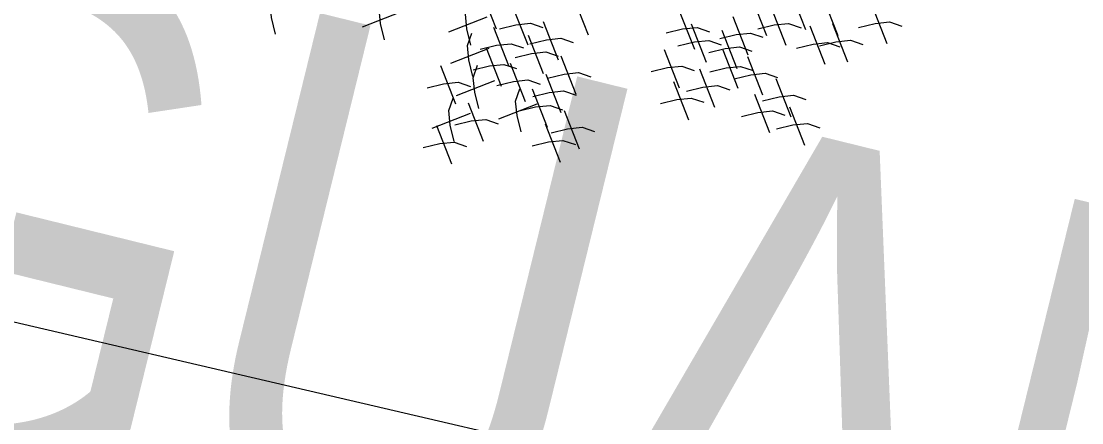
# Model space of a CAD drawing. Header units: millimetres. Extents: x 474016 to 477875, y 2288607 to 2292200.
# Drawn here: x 474178.76 to 474190.72, y 2289187.88 to 2289192.4 of the extents above; entities that cross this region are included whole.
import ezdxf
from ezdxf.enums import TextEntityAlignment as Align

# ---------------------------------------------------------------- set-up
doc = ezdxf.new("R2010")
doc.units = ezdxf.units.MM
doc.header["$LTSCALE"] = 50
for name, color, linetype, lineweight in [('BANQUETA', 251, 'Continuous', 5), ('EXT', 3, 'Continuous', 5), ('vialidad', 5, 'Continuous', 13)]:
    doc.layers.add(name, color=color, linetype=linetype, lineweight=lineweight)
doc.styles.get("Standard").update_dxf_attribs({"font": 'arial.ttf'})

# ---------------------------------------------------------------- blocks, each defined once
blk = doc.blocks.new('Plarbol-031')
for points in [[(2.3752, -0.420525), (2.59755, -0.573625)], [(2.385375, -0.588875), (2.4597, -0.506925), (2.53275, -0.44595), (2.615975, -0.4237)], [(2.079175, -0.55585), (2.301525, -0.708925)], [(1.88225, -0.6416), (2.1046, -0.7947)], [(2.230375, -0.663825), (2.4527, -0.816925)], [(2.240525, -0.832175), (2.31485, -0.750225), (2.387925, -0.68925), (2.471125, -0.667)], [(2.11475, -0.7604), (2.3371, -0.913475)], [(2.124925, -0.928725), (2.19925, -0.846775), (2.2723, -0.7858), (2.355525, -0.763575)], [(1.693575, -0.8182), (1.915925, -0.9713)], [(1.83335, -0.79915), (2.055675, -0.952225)], [(1.8435, -0.967475), (1.917825, -0.885525), (1.990875, -0.82455), (2.0741, -0.802325)], [(1.661825, -0.990975), (1.88415, -1.144075)], [(1.671975, -1.159325), (1.7463, -1.077375), (1.819375, -1.0164), (1.902575, -0.99415)], [(1.652925, -1.1066), (1.875275, -1.2597)], [(1.6631, -1.27495), (1.737425, -1.193), (1.810475, -1.132), (1.8937, -1.109775)], [(1.351175, -1.157425), (1.573525, -1.310525)], [(1.36135, -1.32575), (1.435675, -1.243825), (1.508725, -1.182825), (1.59195, -1.1606)], [(1.8886, -1.155525), (2.11095, -1.3086)], [(1.898775, -1.32385), (1.9731, -1.2419), (2.04615, -1.180925), (2.129375, -1.1587)], [(2.12365, -1.1714), (2.345975, -1.3245)], [(2.133825, -1.339725), (2.20815, -1.2578), (2.2812, -1.1968), (2.3644, -1.174575)], [(1.46235, -1.1841), (1.6847, -1.3372)], [(1.472525, -1.35245), (1.54685, -1.2705), (1.6199, -1.2095), (1.703125, -1.187275)], [(1.730425, -1.20825), (1.952775, -1.361325)], [(1.7406, -1.376575), (1.814925, -1.294625), (1.887975, -1.23365), (1.9712, -1.211425)], [(2.30215, -1.273025), (2.5245, -1.426125)], [(2.312325, -1.441375), (2.38665, -1.359425), (2.4597, -1.29845), (2.542925, -1.2762)], [(2.066475, -1.334025), (2.288825, -1.487125)], [(2.07665, -1.50235), (2.150975, -1.420425), (2.224025, -1.359425), (2.307225, -1.3372)], [(1.410275, -1.422325), (1.6326, -1.575425)], [(1.420425, -1.59065), (1.49475, -1.508725), (1.5678, -1.447725), (1.651025, -1.4255)], [(1.674525, -1.398175), (1.896875, -1.551275)], [(1.6847, -1.566525), (1.759025, -1.484575), (1.832075, -1.4236), (1.9153, -1.40135)], [(0.7223, -1.469975), (0.944625, -1.62305)], [(1.5786, -1.56145), (1.80095, -1.714525)], [(1.588775, -1.729775), (1.6631, -1.647825), (1.73615, -1.58685), (1.819375, -1.564625)], [(0.6505, -1.7158), (0.87285, -1.8689)], [(0.660675, -1.88415), (0.735, -1.8022), (0.80805, -1.741225), (0.891275, -1.718975)], [(0.200125, -1.77425), (0.42245, -1.92735)], [(0.4307, -1.7463), (0.65305, -1.8994)], [(0.440875, -1.91465), (0.5152, -1.8327), (0.58825, -1.7717), (0.671475, -1.749475)], [(0.620025, -1.84475), (0.84235, -1.99785)], [(0.630175, -2.0131), (0.7045, -1.93115), (0.77755, -1.870175), (0.860775, -1.847925)], [(0.87285, -1.837775), (1.095175, -1.990875)], [(0.883, -2.006125), (0.957325, -1.924175), (1.030375, -1.863175), (1.1136, -1.84095)], [(0.17725, -2.11855), (0.33035, -1.896225)], [(0.345575, -2.1084), (0.26365, -2.034075), (0.20265, -1.961), (0.180425, -1.8778)], [(0.40085, -1.927975), (0.6232, -2.081075)], [(0.411025, -2.096325), (0.48535, -2.014375), (0.5584, -1.9534), (0.6416, -1.93115)], [(0.8595, -1.9915), (1.08185, -2.1446)], [(0.869675, -2.15985), (0.944, -2.0779), (1.01705, -2.016925), (1.10025, -1.994675)], [(0.3024, -2.281175), (0.455475, -2.05885)], [(0.470725, -2.271025), (0.388775, -2.1967), (0.3278, -2.123625), (0.305575, -2.040425)], [(0.4377, -2.066475), (0.660025, -2.21955)], [(0.44785, -2.2348), (0.522175, -2.15285), (0.59525, -2.091875), (0.67845, -2.06965)], [(0.62445, -2.063275), (0.8468, -2.216375)], [(0.634625, -2.231625), (0.70895, -2.149675), (0.782, -2.0887), (0.865225, -2.066475)], [(0.839175, -2.12045), (1.0615, -2.27355)], [(0.84935, -2.2888), (0.92365, -2.20685), (0.996725, -2.145875), (1.079925, -2.123625)], [(1.09265, -2.1211), (1.314975, -2.2742)], [(1.1028, -2.289425), (1.177125, -2.2075), (1.250175, -2.1465), (1.3334, -2.124275)], [(-0.3106, -2.40695), (-0.157525, -2.184625)], [(-0.142275, -2.3968), (-0.224225, -2.322475), (-0.2852, -2.249425), (-0.307425, -2.1662)], [(0.4523, -2.4349), (0.6054, -2.212575)], [(0.62065, -2.42475), (0.5387, -2.350425), (0.477725, -2.277375), (0.455475, -2.19415)], [(0.768025, -2.406325), (0.921125, -2.183975)], [(0.936375, -2.39615), (0.854425, -2.321825), (0.793425, -2.248775), (0.7712, -2.16555)], [(1.037375, -2.262125), (1.2597, -2.415225)], [(1.047525, -2.43045), (1.12185, -2.348525), (1.194925, -2.287525), (1.278125, -2.2653)], [(0.25475, -2.332), (0.477075, -2.4851)], [(0.2649, -2.50035), (0.339225, -2.4184), (0.412275, -2.3574), (0.4955, -2.335175)], [(0.54125, -2.432375), (0.763575, -2.585475)], [(0.4396, -2.702975), (0.5927, -2.48065)], [(0.60795, -2.692825), (0.526, -2.6185), (0.465, -2.54545), (0.442775, -2.462225)], [(0.5514, -2.6007), (0.625725, -2.51875), (0.698775, -2.457775), (0.782, -2.43555)], [(-0.75655, -2.765875), (-0.8385, -2.69155), (-0.899475, -2.6185), (-0.921725, -2.535275)], [(0.45295, -2.671225), (0.675275, -2.824325)], [(0.4631, -2.839575), (0.537425, -2.757625), (0.610475, -2.696625), (0.6937, -2.6744)]]:
    blk.add_lwpolyline(points)

msp = doc.modelspace()

# ---------------------------------------------------------------- linework, layer by layer
at = {"layer": 'BANQUETA'}
msp.add_lwpolyline([(474093.063, 2289154.547), (474214.801, 2289126.176, 0.414214), (474217.203, 2289127.67), (474228.324, 2289175.392, 0.414214), (474226.83, 2289177.793), (474105.093, 2289206.164)], format="xyb", dxfattribs=at)

# ---------------------------------------------------------------- block references
at = {"layer": 'EXT', "xscale": 1.71989999994179, "yscale": 1.71989999994179, "zscale": 1.71989999994179, "rotation": 325.9356466897348}
msp.add_blockref('Plarbol-031', (474185.373, 2289195.472), dxfattribs=at)

# ---------------------------------------------------------------- texts
at = {"layer": 'vialidad', "color": 5, "width": 0.75}
msp.add_text('PALMA DE GUANO', height=6, rotation=346.1813, dxfattribs=at).set_placement((474171.107, 2289192.12), align=Align.MIDDLE)

doc.saveas('drawing.dxf')
